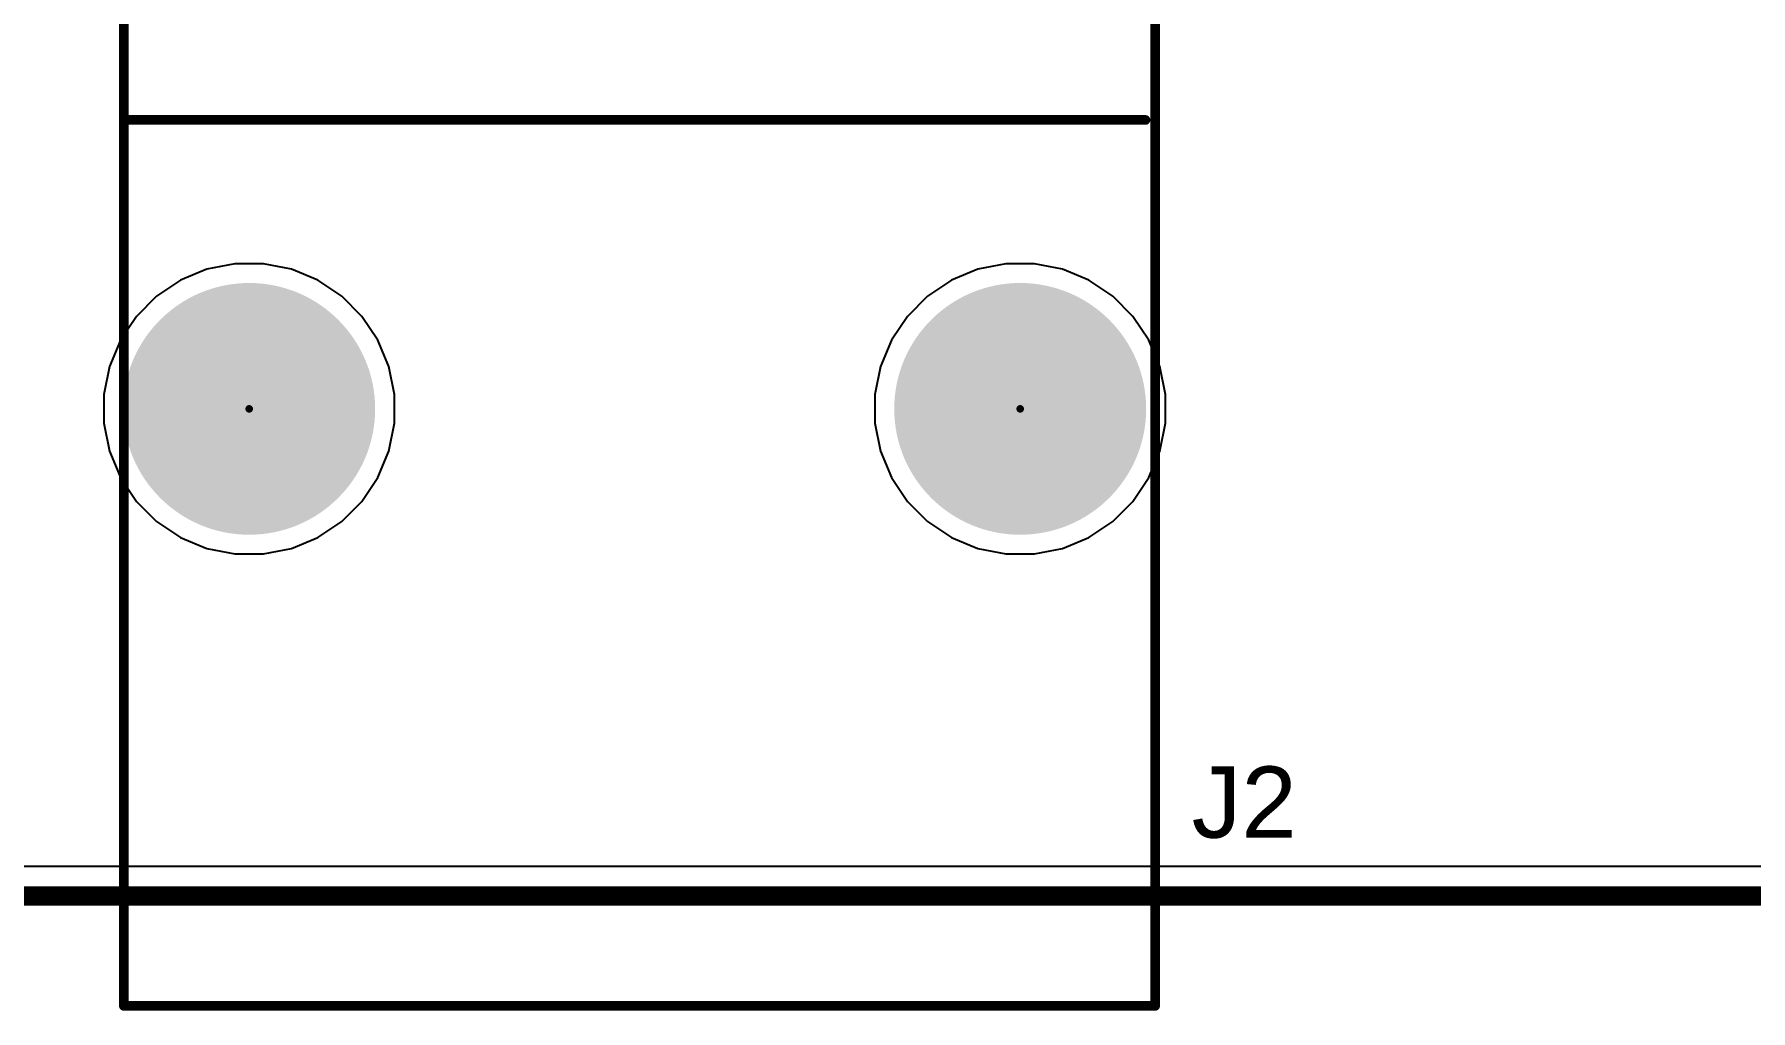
# Model space of a CAD drawing. Header units: inches. Extents: x -3.9 to 67.9, y -8.1 to 62.1.
# Drawn here: x 20.06 to 42.68, y -8.11 to 4.76 of the extents above; entities that cross this region are included whole.
import ezdxf

# ---------------------------------------------------------------- set-up
doc = ezdxf.new("R2010")
doc.units = ezdxf.units.IN
for name, color, linetype in [('Board Outline', 216, 'Continuous'), ('Bottom Layer', 5, 'Continuous'), ('Bottom Solder', 6, 'Continuous'), ('Multi-Layer', 9, 'Continuous'), ('Pad Holes', 156, 'Continuous'), ('Top Layer', 1, 'Continuous'), ('Top Overlay', 2, 'Continuous'), ('Top Solder', 216, 'Continuous')]:
    doc.layers.add(name, color=color, linetype=linetype)
doc.styles.add('Arial', font='', dxfattribs={"height": 0.2})
doc.styles.get('Arial').set_extended_font_data('Arial')

# ---------------------------------------------------------------- blocks, each defined once
blk = doc.blocks.new('955012661_47')
at = {"layer": 'Bottom Layer'}
blk.add_hatch(color=5, dxfattribs=at).paths.add_polyline_path([(-4.025, 5.295), (-2.325, 5.295), (-2.325, 3.595), (-4.025, 3.595)])
h = blk.add_hatch(color=5, dxfattribs=at)
edge = h.paths.add_edge_path()
edge.add_arc((-0.635, 4.445), 0.85, 0, 360)
h = blk.add_hatch(color=5, dxfattribs=at)
edge = h.paths.add_edge_path()
edge.add_arc((1.905, 4.445), 0.85, 0, 360)
h = blk.add_hatch(color=5, dxfattribs=at)
edge = h.paths.add_edge_path()
edge.add_arc((-1.905, 1.905), 0.85, 0, 360)
h = blk.add_hatch(color=5, dxfattribs=at)
edge = h.paths.add_edge_path()
edge.add_arc((0.635, 1.905), 0.85, 0, 360)
h = blk.add_hatch(color=5, dxfattribs=at)
edge = h.paths.add_edge_path()
edge.add_arc((3.175, 1.905), 0.85, 0, 360)
at = {"layer": 'Bottom Solder'}
blk.add_hatch(color=6, dxfattribs=at).paths.add_polyline_path([(-4.076, 5.346), (-2.274, 5.346), (-2.274, 3.544), (-4.076, 3.544)])
h = blk.add_hatch(color=6, dxfattribs=at)
edge = h.paths.add_edge_path()
edge.add_arc((-0.635, 4.445), 0.901, 0, 360)
h = blk.add_hatch(color=6, dxfattribs=at)
edge = h.paths.add_edge_path()
edge.add_arc((1.905, 4.445), 0.901, 0, 360)
h = blk.add_hatch(color=6, dxfattribs=at)
edge = h.paths.add_edge_path()
edge.add_arc((-1.905, 1.905), 0.901, 0, 360)
h = blk.add_hatch(color=6, dxfattribs=at)
edge = h.paths.add_edge_path()
edge.add_arc((0.635, 1.905), 0.901, 0, 360)
h = blk.add_hatch(color=6, dxfattribs=at)
edge = h.paths.add_edge_path()
edge.add_arc((3.175, 1.905), 0.901, 0, 360)
h = blk.add_hatch(color=6, dxfattribs=at)
edge = h.paths.add_edge_path()
edge.add_arc((-5.08, -4.445), 0.0508, 0, 360)
h = blk.add_hatch(color=6, dxfattribs=at)
edge = h.paths.add_edge_path()
edge.add_arc((5.08, -4.445), 0.0508, 0, 360)
at = {"layer": 'Multi-Layer'}
blk.add_hatch(color=9, dxfattribs=at).paths.add_polyline_path([(-4.025, 5.295), (-2.325, 5.295), (-2.325, 3.595), (-4.025, 3.595)])
h = blk.add_hatch(color=9, dxfattribs=at)
edge = h.paths.add_edge_path()
edge.add_arc((-0.635, 4.445), 0.85, 0, 360)
h = blk.add_hatch(color=9, dxfattribs=at)
edge = h.paths.add_edge_path()
edge.add_arc((1.905, 4.445), 0.85, 0, 360)
h = blk.add_hatch(color=9, dxfattribs=at)
edge = h.paths.add_edge_path()
edge.add_arc((-1.905, 1.905), 0.85, 0, 360)
h = blk.add_hatch(color=9, dxfattribs=at)
edge = h.paths.add_edge_path()
edge.add_arc((0.635, 1.905), 0.85, 0, 360)
h = blk.add_hatch(color=9, dxfattribs=at)
edge = h.paths.add_edge_path()
edge.add_arc((3.175, 1.905), 0.85, 0, 360)
at = {"layer": 'Pad Holes'}
h = blk.add_hatch(color=7, dxfattribs=at)
edge = h.paths.add_edge_path()
edge.add_arc((-3.175, 4.445), 0.46, 0, 360)
h = blk.add_hatch(color=7, dxfattribs=at)
edge = h.paths.add_edge_path()
edge.add_arc((-0.635, 4.445), 0.46, 0, 360)
h = blk.add_hatch(color=7, dxfattribs=at)
edge = h.paths.add_edge_path()
edge.add_arc((1.905, 4.445), 0.46, 0, 360)
h = blk.add_hatch(color=7, dxfattribs=at)
edge = h.paths.add_edge_path()
edge.add_arc((-1.905, 1.905), 0.46, 0, 360)
h = blk.add_hatch(color=7, dxfattribs=at)
edge = h.paths.add_edge_path()
edge.add_arc((0.635, 1.905), 0.46, 0, 360)
h = blk.add_hatch(color=7, dxfattribs=at)
edge = h.paths.add_edge_path()
edge.add_arc((3.175, 1.905), 0.46, 0, 360)
h = blk.add_hatch(color=7, dxfattribs=at)
edge = h.paths.add_edge_path()
edge.add_arc((-5.08, -4.445), 1.66, 0, 360)
h = blk.add_hatch(color=7, dxfattribs=at)
edge = h.paths.add_edge_path()
edge.add_arc((5.08, -4.445), 1.66, 0, 360)
at = {"layer": 'Top Layer'}
blk.add_hatch(color=1, dxfattribs=at).paths.add_polyline_path([(-4.025, 5.295), (-2.325, 5.295), (-2.325, 3.595), (-4.025, 3.595)])
h = blk.add_hatch(color=1, dxfattribs=at)
edge = h.paths.add_edge_path()
edge.add_arc((-0.635, 4.445), 0.85, 0, 360)
h = blk.add_hatch(color=1, dxfattribs=at)
edge = h.paths.add_edge_path()
edge.add_arc((1.905, 4.445), 0.85, 0, 360)
h = blk.add_hatch(color=1, dxfattribs=at)
edge = h.paths.add_edge_path()
edge.add_arc((-1.905, 1.905), 0.85, 0, 360)
h = blk.add_hatch(color=1, dxfattribs=at)
edge = h.paths.add_edge_path()
edge.add_arc((0.635, 1.905), 0.85, 0, 360)
h = blk.add_hatch(color=1, dxfattribs=at)
edge = h.paths.add_edge_path()
edge.add_arc((3.175, 1.905), 0.85, 0, 360)
at = {"layer": 'Top Solder'}
blk.add_hatch(color=216, dxfattribs=at).paths.add_polyline_path([(-4.076, 5.346), (-2.274, 5.346), (-2.274, 3.544), (-4.076, 3.544)])
h = blk.add_hatch(color=216, dxfattribs=at)
edge = h.paths.add_edge_path()
edge.add_arc((-0.635, 4.445), 0.901, 0, 360)
h = blk.add_hatch(color=216, dxfattribs=at)
edge = h.paths.add_edge_path()
edge.add_arc((1.905, 4.445), 0.901, 0, 360)
h = blk.add_hatch(color=216, dxfattribs=at)
edge = h.paths.add_edge_path()
edge.add_arc((-1.905, 1.905), 0.901, 0, 360)
h = blk.add_hatch(color=216, dxfattribs=at)
edge = h.paths.add_edge_path()
edge.add_arc((0.635, 1.905), 0.901, 0, 360)
h = blk.add_hatch(color=216, dxfattribs=at)
edge = h.paths.add_edge_path()
edge.add_arc((3.175, 1.905), 0.901, 0, 360)
h = blk.add_hatch(color=216, dxfattribs=at)
edge = h.paths.add_edge_path()
edge.add_arc((-5.08, -4.445), 0.0508, 0, 360)
h = blk.add_hatch(color=216, dxfattribs=at)
edge = h.paths.add_edge_path()
edge.add_arc((5.08, -4.445), 0.0508, 0, 360)
at = {"layer": 'Top Overlay', "const_width": 0.127}
for points in [[(-6.731, 5.842), (-6.096, 5.842)], [(-6.731, -12.319), (-6.731, 5.842)], [(-6.477, 5.842), (6.858, 5.842)], [(6.858, -12.319), (6.858, 5.842)], [(-6.731, -0.635), (-5.715, -0.635)], [(-6.477, -0.635), (6.731, -0.635)], [(-6.731, -12.319), (-6.096, -12.319)], [(-6.604, -12.319), (6.858, -12.319)]]:
    blk.add_lwpolyline(points, dxfattribs=at)
at = {"layer": 'Top Overlay', "const_width": 0.0635}
for points in [[(-6.763, 5.842, 1), (-6.699, 5.842, 1)], [(-6.763, 5.842, 1), (-6.699, 5.842, 1)], [(-6.509, 5.842, 1), (-6.445, 5.842, 1)], [(-6.128, 5.842, 1), (-6.064, 5.842, 1)], [(6.826, 5.842, 1), (6.89, 5.842, 1)], [(6.826, 5.842, 1), (6.89, 5.842, 1)], [(-6.763, -0.635, 1), (-6.699, -0.635, 1)], [(-6.509, -0.635, 1), (-6.445, -0.635, 1)], [(-5.747, -0.635, 1), (-5.683, -0.635, 1)], [(6.699, -0.635, 1), (6.763, -0.635, 1)], [(-6.763, -12.319, 1), (-6.699, -12.319, 1)], [(-6.763, -12.319, 1), (-6.699, -12.319, 1)], [(-6.636, -12.319, 1), (-6.572, -12.319, 1)], [(-6.128, -12.319, 1), (-6.064, -12.319, 1)], [(6.826, -12.319, 1), (6.89, -12.319, 1)], [(6.826, -12.319, 1), (6.89, -12.319, 1)]]:
    blk.add_lwpolyline(points, format="xyb", close=True, dxfattribs=at)

msp = doc.modelspace()

# ---------------------------------------------------------------- linework, layer by layer
at = {"layer": 'Board Outline', "const_width": 0.254}
msp.add_lwpolyline([(1.248, -6.599), (46.247, -6.602)], dxfattribs=at)
at = {"layer": 'Bottom Layer'}
for p, q in [((22.333, 1.665), (21.984, 1.521)), ((22.702, 1.738), (22.333, 1.665)), ((23.079, 1.738), (22.702, 1.738)), ((23.449, 1.665), (23.079, 1.738)), ((23.797, 1.521), (23.449, 1.665)), ((32.493, 1.665), (32.144, 1.521)), ((32.862, 1.738), (32.493, 1.665)), ((33.239, 1.738), (32.862, 1.738)), ((33.609, 1.665), (33.239, 1.738)), ((33.957, 1.521), (33.609, 1.665)), ((21.984, 1.521), (21.671, 1.311)), ((24.111, 1.311), (23.797, 1.521)), ((32.144, 1.521), (31.831, 1.311)), ((34.271, 1.311), (33.957, 1.521)), ((21.671, 1.311), (21.404, 1.044)), ((24.377, 1.044), (24.111, 1.311)), ((31.831, 1.311), (31.564, 1.044)), ((34.537, 1.044), (34.271, 1.311)), ((21.404, 1.044), (21.195, 0.731)), ((24.587, 0.731), (24.377, 1.044)), ((31.564, 1.044), (31.355, 0.731)), ((34.747, 0.731), (34.537, 1.044)), ((21.195, 0.731), (21.05, 0.383)), ((24.731, 0.383), (24.587, 0.731)), ((31.355, 0.731), (31.21, 0.383)), ((34.891, 0.383), (34.747, 0.731)), ((21.05, 0.383), (20.977, 0.013)), ((24.805, 0.013), (24.731, 0.383)), ((31.21, 0.383), (31.137, 0.013)), ((34.965, 0.013), (34.891, 0.383)), ((20.977, 0.013), (20.977, -0.364)), ((24.805, -0.364), (24.805, 0.013)), ((31.137, 0.013), (31.137, -0.364)), ((34.965, -0.364), (34.965, 0.013)), ((20.977, -0.364), (21.05, -0.734)), ((24.731, -0.734), (24.805, -0.364)), ((31.137, -0.364), (31.21, -0.734)), ((34.891, -0.734), (34.965, -0.364)), ((21.05, -0.734), (21.195, -1.082)), ((24.587, -1.082), (24.731, -0.734)), ((31.21, -0.734), (31.355, -1.082)), ((34.747, -1.082), (34.891, -0.734)), ((21.195, -1.082), (21.404, -1.396)), ((24.377, -1.396), (24.587, -1.082)), ((31.355, -1.082), (31.564, -1.396)), ((34.537, -1.396), (34.747, -1.082)), ((21.404, -1.396), (21.671, -1.662)), ((24.111, -1.662), (24.377, -1.396)), ((31.564, -1.396), (31.831, -1.662)), ((34.271, -1.662), (34.537, -1.396)), ((21.671, -1.662), (21.984, -1.872)), ((23.797, -1.872), (24.111, -1.662)), ((31.831, -1.662), (32.144, -1.872)), ((33.957, -1.872), (34.271, -1.662)), ((21.984, -1.872), (22.333, -2.016)), ((22.333, -2.016), (22.702, -2.09)), ((23.079, -2.09), (23.449, -2.016)), ((23.449, -2.016), (23.797, -1.872)), ((32.144, -1.872), (32.493, -2.016)), ((32.493, -2.016), (32.862, -2.09)), ((33.239, -2.09), (33.609, -2.016)), ((33.609, -2.016), (33.957, -1.872)), ((22.702, -2.09), (23.079, -2.09)), ((32.862, -2.09), (33.239, -2.09)), ((46.25, -6.211), (1.248, -6.211))]:
    msp.add_line(p, q, dxfattribs=at)
at = {"layer": 'Top Layer'}
for p, q in [((22.333, 1.665), (21.984, 1.521)), ((22.702, 1.738), (22.333, 1.665)), ((23.079, 1.738), (22.702, 1.738)), ((23.449, 1.665), (23.079, 1.738)), ((23.797, 1.521), (23.449, 1.665)), ((32.493, 1.665), (32.144, 1.521)), ((32.862, 1.738), (32.493, 1.665)), ((33.239, 1.738), (32.862, 1.738)), ((33.609, 1.665), (33.239, 1.738)), ((33.957, 1.521), (33.609, 1.665)), ((21.984, 1.521), (21.671, 1.311)), ((24.111, 1.311), (23.797, 1.521)), ((32.144, 1.521), (31.831, 1.311)), ((34.271, 1.311), (33.957, 1.521)), ((21.671, 1.311), (21.404, 1.044)), ((24.377, 1.044), (24.111, 1.311)), ((31.831, 1.311), (31.564, 1.044)), ((34.537, 1.044), (34.271, 1.311)), ((21.404, 1.044), (21.195, 0.731)), ((24.587, 0.731), (24.377, 1.044)), ((31.564, 1.044), (31.355, 0.731)), ((34.747, 0.731), (34.537, 1.044)), ((21.195, 0.731), (21.05, 0.383)), ((24.731, 0.383), (24.587, 0.731)), ((31.355, 0.731), (31.21, 0.383)), ((34.891, 0.383), (34.747, 0.731)), ((21.05, 0.383), (20.977, 0.013)), ((24.805, 0.013), (24.731, 0.383)), ((31.21, 0.383), (31.137, 0.013)), ((34.965, 0.013), (34.891, 0.383)), ((20.977, 0.013), (20.977, -0.364)), ((24.805, -0.364), (24.805, 0.013)), ((31.137, 0.013), (31.137, -0.364)), ((34.965, -0.364), (34.965, 0.013)), ((20.977, -0.364), (21.05, -0.734)), ((24.731, -0.734), (24.805, -0.364)), ((31.137, -0.364), (31.21, -0.734)), ((34.891, -0.734), (34.965, -0.364)), ((21.05, -0.734), (21.195, -1.082)), ((24.587, -1.082), (24.731, -0.734)), ((31.21, -0.734), (31.355, -1.082)), ((34.747, -1.082), (34.891, -0.734)), ((21.195, -1.082), (21.404, -1.396)), ((24.377, -1.396), (24.587, -1.082)), ((31.355, -1.082), (31.564, -1.396)), ((34.537, -1.396), (34.747, -1.082)), ((21.404, -1.396), (21.671, -1.662)), ((24.111, -1.662), (24.377, -1.396)), ((31.564, -1.396), (31.831, -1.662)), ((34.271, -1.662), (34.537, -1.396)), ((21.671, -1.662), (21.984, -1.872)), ((23.797, -1.872), (24.111, -1.662)), ((31.831, -1.662), (32.144, -1.872)), ((33.957, -1.872), (34.271, -1.662)), ((21.984, -1.872), (22.333, -2.016)), ((22.333, -2.016), (22.702, -2.09)), ((23.079, -2.09), (23.449, -2.016)), ((23.449, -2.016), (23.797, -1.872)), ((32.144, -1.872), (32.493, -2.016)), ((32.493, -2.016), (32.862, -2.09)), ((33.239, -2.09), (33.609, -2.016)), ((33.609, -2.016), (33.957, -1.872)), ((22.702, -2.09), (23.079, -2.09)), ((32.862, -2.09), (33.239, -2.09)), ((46.25, -6.211), (1.248, -6.211))]:
    msp.add_line(p, q, dxfattribs=at)

# ---------------------------------------------------------------- block references
msp.add_blockref('955012661_47', (27.971, 4.269))

# ---------------------------------------------------------------- texts
at = {"layer": 'Top Overlay', "style": 'Arial'}
msp.add_text('J2', height=0.9398, dxfattribs=at).set_placement((35.31, -5.832))

doc.saveas('drawing.dxf')
